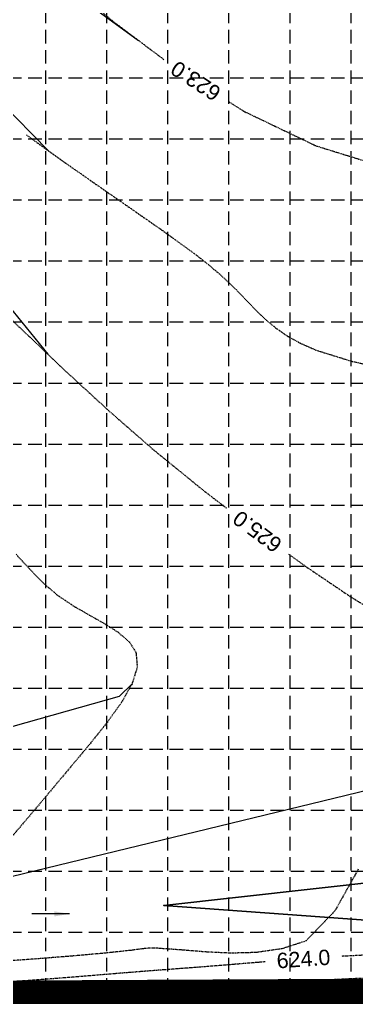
# Model space of a CAD drawing. Extents: x 299711 to 300729, y 199411 to 200048.
# Drawn here: x 300260.7 to 300348.3, y 199553.4 to 199807.9 of the extents above; entities that cross this region are included whole.
import ezdxf
from ezdxf.enums import TextEntityAlignment as Align

# ---------------------------------------------------------------- set-up
doc = ezdxf.new("R2010")
doc.units = 0
doc.header["$MEASUREMENT"] = 0
doc.linetypes.add('DIVIDE2', pattern=[0.625, 0.25, -0.125, 0, -0.125, 0, -0.125])
doc.linetypes.add('HIDDEN', pattern=[0.375, 0.25, -0.125])
for name, color, linetype in [('BOUND-13', 7, 'Continuous'), ('CONT-1', 252, 'Continuous'), ('CONT-2', 252, 'Continuous'), ('GRID', 254, 'HIDDEN'), ('PRO-GRADE', 2, 'Continuous'), ('PRO-GRADE-ARROWS', 5, 'Continuous'), ('SILT FENCE', 200, 'Continuous')]:
    doc.layers.add(name, color=color, linetype=linetype)
doc.styles.get("Standard").update_dxf_attribs({"font": 'ARIAL.TTF'})

msp = doc.modelspace()

# ---------------------------------------------------------------- linework, layer by layer
at = {"layer": 'BOUND-13', "color": 7, "linetype": 'DIVIDE2', "lineweight": 0}
msp.add_lwpolyline([(300000.0726, 199553.4082), (300000.0054794855, 200000.0081949553), (300516.8484109867, 199985.027281869), (300516.8484109867, 199553.487281869), (300000.0726, 199553.4082)], dxfattribs=at)
at = {"layer": 'CONT-1', "color": 25, "linetype": 'HIDDEN', "lineweight": 0}
for points in [[(300173.3801000001, 199817.8045), (300186.9062, 199801.3036), (300201.143, 199784.2679), (300214.4510000001, 199768.9443), (300225.1907, 199757.5796), (300228.6028000001, 199754.445), (300231.4577, 199752.1334), (300233.9456, 199750.3662), (300236.2563000001, 199748.8645), (300238.5798000001, 199747.3496), (300241.1061, 199745.5428), (300247.0920000001, 199740.5216), (300254.4653, 199733.6967), (300263.1152000001, 199725.4411), (300272.9309, 199716.1275), (300283.8019, 199706.1289), (300295.6172, 199695.8182), (300308.8908000001, 199685.01), (300314.5565000001, 199680.6825)], [(300330.6218, 199668.7734), (300335.1886000001, 199665.4847), (300346.6939, 199657.7115), (300356.0908000001, 199651.8938)], [(300348.7594, 199586.7503), (300342.6841, 199575.8956), (300335.1781, 199568.0841), (300328.8424, 199566.0303), (300322.2041, 199565.0692), (300315.531, 199564.8967), (300309.0908000001, 199565.2084), (300303.1515, 199565.7003), (300297.9808, 199566.0681), (300296.618, 199566.1756), (300295.3062000001, 199566.2273), (300294.0843, 199566.1786), (300292.8256, 199566.05), (300291.4036, 199565.862), (300289.6919, 199565.6352), (300283.0959, 199564.9236), (300274.254, 199564.1346), (300264.0265, 199563.3262), (300253.2735, 199562.5568)]]:
    msp.add_lwpolyline(points, dxfattribs=at)
at = {"layer": 'CONT-2', "color": 43, "linetype": 'HIDDEN', "lineweight": 0}
for points in [[(300271.2953000001, 199818.9831), (300285.0568, 199807.3406), (300298.2042, 199797.4815)], [(300314.9507, 199786.5656), (300319.0317000001, 199783.9933), (300337.7566, 199775.0192), (300355.0061000001, 199769.6736)], [(300262.4315000001, 199777.8577), (300273.8989, 199769.6234), (300286.39, 199760.943), (300297.6012, 199753.1549), (300306.6513, 199746.5761), (300309.9211, 199743.9939), (300312.6525, 199741.6784), (300314.9691, 199739.5643), (300316.9942, 199737.5863), (300318.8514, 199735.679), (300320.664, 199733.7772), (300322.6605000001, 199731.7221), (300324.8569, 199729.6392), (300327.3649, 199727.5676), (300330.2965000001, 199725.5463), (300333.7633, 199723.6142), (300337.8773000001, 199721.8104), (300347.1455, 199718.9238), (300358.1878, 199716.449)], [(300259.7511000001, 199668.7096), (300263.2417, 199664.9125), (300266.8013000001, 199661.2548), (300270.7220000001, 199657.9072), (300274.6637, 199655.2848), (300278.8029, 199652.9084), (300282.8199000001, 199650.6431), (300286.3947000001, 199648.3539), (300289.2078, 199645.9058), (300290.9394, 199643.1637), (300291.2827, 199639.3632), (300289.9139, 199634.9801), (300287.1149, 199630.0422), (300283.1676, 199624.5771), (300278.3540000001, 199618.6126), (300272.9558000001, 199612.1764), (300265.2502, 199602.9784), (300257.2651, 199593.6012)], [(300353.6424, 199564.5508), (300344.4918, 199564.0709)], [(300324.5435, 199562.6417), (300322.9211, 199562.5135), (300314.4169, 199561.8103), (300309.6740000001, 199561.4299), (300305.3735, 199561.0969), (300301.3537, 199560.793), (300297.453, 199560.4995), (300293.5098000001, 199560.1981), (300289.3624, 199559.8704), (300283.7098, 199559.4056), (300277.5907000001, 199558.898), (300271.1109, 199558.3748), (300264.3766, 199557.8634), (300257.4938000001, 199557.3911)], [(300351.7772, 199558.4356), (300344.8265, 199558.1193), (300337.9113, 199557.7859), (300330.8083, 199557.3965), (300323.5354000001, 199556.9343), (300316.0876, 199556.4077), (300308.6838000001, 199555.843), (300301.5429000001, 199555.2669), (300294.8836000001, 199554.7058), (300288.9248, 199554.1863), (300285.2051, 199553.8557), (300281.7748, 199553.5559), (300278.4620000001, 199553.2836)]]:
    msp.add_lwpolyline(points, dxfattribs=at)
at = {"layer": 'GRID', "color": 252, "linetype": 'HIDDEN', "lineweight": 0, "ltscale": 14}
for p, q in [((300267.3979468175, 200030.9084836234), (300267.3979468175, 199474.9945918093)), ((300283.2791968175, 200030.9084836234), (300283.2791968175, 199474.9945918093)), ((300299.1604468176, 200030.9084836234), (300299.1604468176, 199474.9945918093)), ((300315.0416968177, 200030.9084836234), (300315.0416968177, 199474.9945918093)), ((300330.9229468178, 200030.9084836234), (300330.9229468178, 199474.9945918093)), ((300346.8041968178, 200030.9084836234), (300346.8041968178, 199474.9945918093)), ((299727.4354468149, 199792.6897336223), (300712.0729468195, 199792.6897336223)), ((299727.4354468149, 199776.8084836222), (300712.0729468195, 199776.8084836222)), ((299727.4354468149, 199760.9272336221), (300712.0729468195, 199760.9272336221)), ((299727.4354468149, 199745.0459836221), (300712.0729468195, 199745.0459836221)), ((299727.4354468149, 199729.164733622), (300712.0729468195, 199729.164733622)), ((299727.4354468149, 199713.2834836219), (300712.0729468195, 199713.2834836219)), ((299727.4354468149, 199697.4022336218), (300712.0729468195, 199697.4022336218)), ((299727.4354468149, 199681.5209836217), (300712.0729468195, 199681.5209836217)), ((299727.4354468149, 199665.6397336217), (300712.0729468195, 199665.6397336217)), ((299727.4354468149, 199649.7584836216), (300712.0729468195, 199649.7584836216)), ((299727.4354468149, 199633.8772336215), (300712.0729468195, 199633.8772336215)), ((299727.4354468149, 199617.9959836215), (300712.0729468195, 199617.9959836215)), ((299727.4354468149, 199602.1147336214), (300712.0729468195, 199602.1147336214)), ((299727.4354468149, 199586.2334836213), (300712.0729468195, 199586.2334836213)), ((299727.4354468149, 199570.3522336212), (300712.0729468195, 199570.3522336212)), ((299727.4354468149, 199554.4709836211), (300712.0729468195, 199554.4709836211))]:
    msp.add_line(p, q, dxfattribs=at)
at = {"layer": 'PRO-GRADE', "color": 25, "linetype": 'Continuous', "lineweight": 0, "flags": 128}
for points in [[(300065.9998, 199918.2722), (300073.3964236954, 199914.5240810145), (300083.3940639995, 199904.5719195839), (300133.6556144555, 199877.0694536419), (300228.722840951, 199838.9532561214), (300250.6840639485, 199751.8359065572), (300255.5640639483, 199736.060496207), (300268.0230500001, 199720.7843)], [(300101.8738000001, 199915.6724), (300118.326302321, 199912.9911426439), (300128.0568676194, 199908.9698843693), (300131.8940639851, 199904.5730995809), (300137.3242370696, 199900.7989716338), (300236.2830556655, 199857.436871933), (300255.5640639484, 199786.556108452), (300268.1652, 199773.74055)], [(300155.8938, 199914.3456), (300169.2387594169, 199912.2077994432), (300177.4905464212, 199908.2407738106), (300180.3940639707, 199904.5742795781), (300184.9499593386, 199900.3007503655), (300243.84327038, 199875.9204877446), (300255.5640639485, 199832.836108452), (300258.4557883773, 199826.663925749), (300291.6305, 199802.41105)], [(300089.5186000001, 199557.6859), (300118.4415570715, 199558.3723024802), (300152.4072347445, 199558.6015142976), (300152.4072106729, 199559.1014877576), (300109.5162124957, 199559.0994227405), (300205.5644044643, 199573.8840599109), (300255.5640639483, 199623.00345), (300286.6589789069, 199631.7875097732), (300289.9139, 199634.9801)], [(300151.4956000001, 199556.1982), (300187.3804998595, 199557.8242796254), (300255.5640639483, 199558.6064543161), (300255.5679903403, 199559.2730427524), (300255.5640639483, 199567.2139974032), (300255.5640639484, 199573.1055648354), (300255.0640639483, 199573.1055648354), (300255.0644665023, 199559.1064062412), (300206.5196955231, 199559.1040739605), (300255.0640639483, 199583.8442581398), (300255.0640639483, 199583.8442581398), (300255.5640639483, 199584.1543047809), (300255.5640639483, 199584.1543047809), (300255.5640639484, 199584.1543047809), (300354.5851485796, 199608.2233743597), (300360.0644000001, 199618.1053)]]:
    msp.add_lwpolyline(points, dxfattribs=at)
at = {"layer": 'PRO-GRADE', "color": 25, "linetype": 'Continuous', "flags": 128}
msp.add_lwpolyline([(300449.4932000001, 199614.0196), (300434.9588914364, 199592.5727208603), (300298.1550739022, 199577.3203010875), (300418.7573672426, 199568.5661179149), (300418.7573672426, 199568.5661179149)], dxfattribs=at)
at = {"layer": 'PRO-GRADE-ARROWS', "color": 7, "linetype": 'Continuous', "lineweight": 0}
msp.add_line((300273.6902024202, 199575.120145294, -3.073270697313962e-07), (300263.8627033859, 199575.1199061926, -3.073270697313962e-07), dxfattribs=at)
msp.add_solid([(300269.6902218661, 199574.4533813082, -3.073270697313962e-07), (300269.6901894264, 199575.7867146413, -3.073270697313962e-07), (300273.690205645, 199575.120145294, -3.073270697313962e-07)], dxfattribs=at)
at = {"layer": 'SILT FENCE', "const_width": 8, "flags": 128}
msp.add_lwpolyline([(299989.7993657754, 199552.2915909398), (300256.5181643296, 199553.7699271632), (300515.1383292392, 199555.0909042592), (300513.4539846983, 199908.5236439906), (299989.7425758207, 199907.1867298311)], dxfattribs=at)

# ---------------------------------------------------------------- texts
at = {"layer": 'CONT-1', "color": 25, "linetype": 'Continuous', "lineweight": 0}
for s, rotation, p in [('623.0', 146.9024222222222, (300306.4909929704, 199791.8979112486)), ('624.0', 4.097880555555557, (300334.5138818849, 199563.4098746543))]:
    msp.add_text(s, height=4.000000200000001, rotation=rotation, dxfattribs=at).set_placement(p, align=Align.MIDDLE)
at = {"layer": 'CONT-2', "color": 43, "linetype": 'Continuous', "lineweight": 0}
msp.add_text('625.0', height=4.000000200000001, rotation=143.4509638888889, dxfattribs=at).set_placement((300322.5070696379, 199674.6172107453), align=Align.MIDDLE)

doc.saveas('drawing.dxf')
